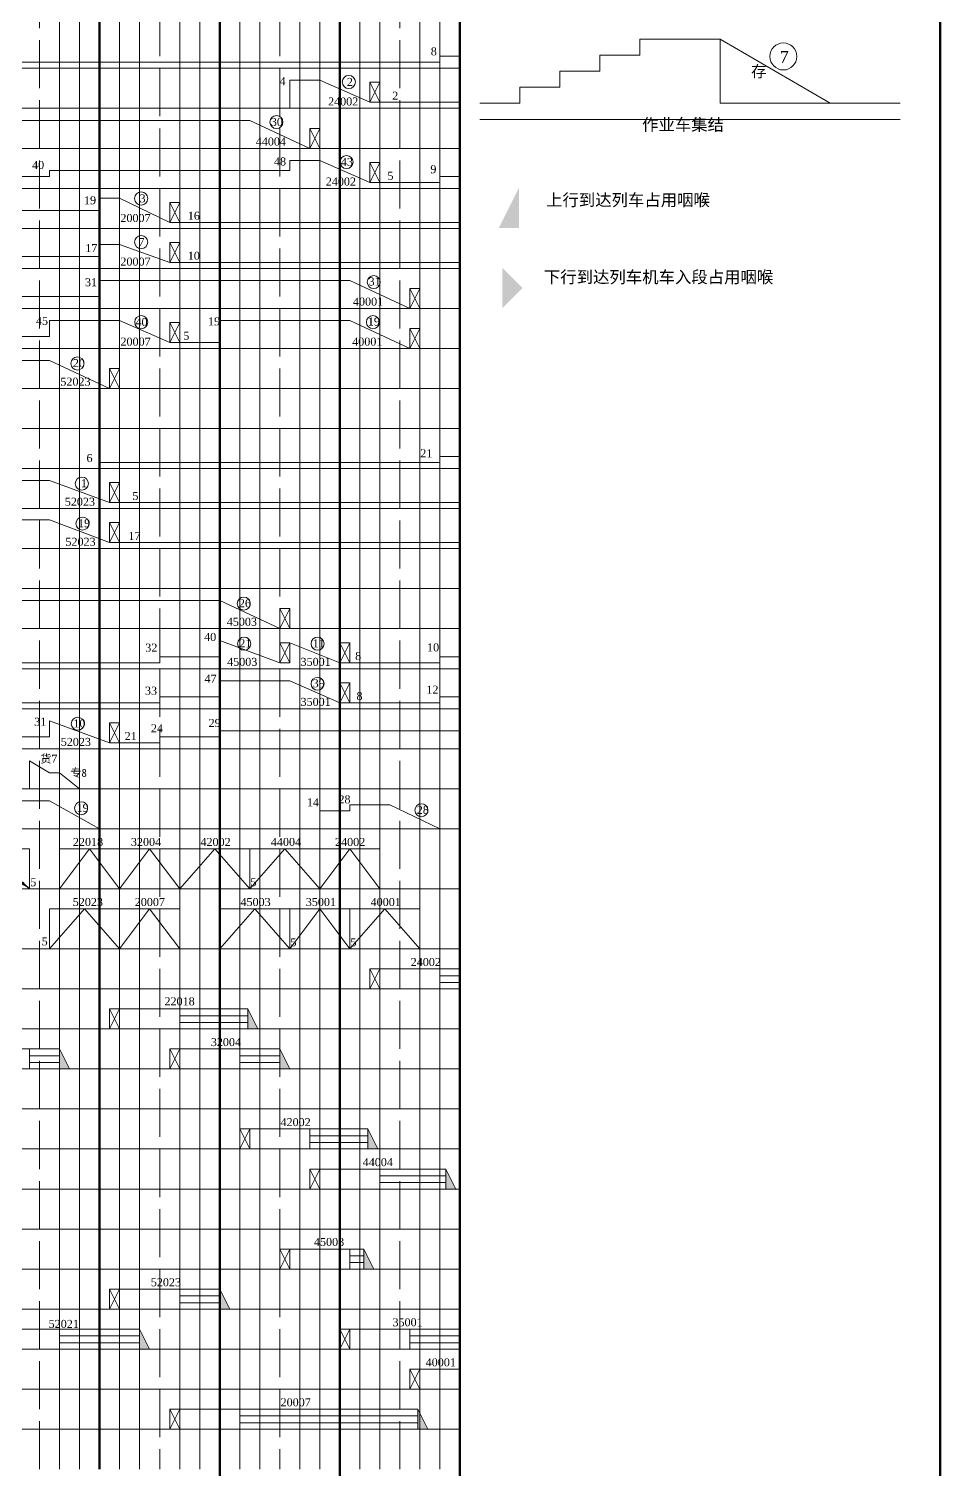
# Model space of a CAD drawing. Header units: millimetres. Extents: x 115 to 1075, y -349 to 784.
# Drawn here: x 847.3 to 1075, y 66 to 425.9 of the extents above; entities that cross this region are included whole.
import ezdxf

# ---------------------------------------------------------------- set-up
doc = ezdxf.new("R2010")
doc.units = ezdxf.units.MM
doc.linetypes.add('ACAD_ISO02W100', pattern=[15, 12, -3])
doc.layers.get('0').update_dxf_attribs({"color": 3, "lineweight": 120})
for name, color, linetype, lineweight in [('十分格1', 3, 'Continuous', 20), ('十分格2', 3, 'ACAD_ISO02W100', 20), ('小时格1', 3, 'Continuous', 100), ('小时格2', 3, 'Continuous', 80), ('站界线', 3, 'Continuous', 20)]:
    doc.layers.add(name, color=color, linetype=linetype, lineweight=lineweight)
doc.layers.add('文字', color=3, linetype='Continuous')
doc.dimstyles.new('ISO-25', dxfattribs={"dimtxt": 2.5, "dimasz": 2.5, "dimexe": 1.25, "dimexo": 0.625, "dimtad": 1, "dimdsep": 46, "dimtxsty": 'Standard', "dimcen": 2.5, "dimadec": 0, "dimazin": 0, "dimtfac": 1, "dimtmove": 0, "dimatfit": 3, "dimfxl": 1, "dimarcsym": 0})

msp = doc.modelspace()

# ---------------------------------------------------------------- hatches: boundary and pattern name
at = {"layer": '十分格2', "linetype": 'ByBlock'}
for points in [[(969.74, 376.11), (969.74, 386.11), (964.74, 376.11)], [(965.64, 366.1), (970.64, 361.1), (965.64, 356.1), (965.64, 361.1)], [(902, 176), (904.5, 176), (902, 181)], [(857.5, 166), (855, 171), (855, 166)], [(912.5, 166), (910, 171), (910, 166)], [(934.5, 146), (932, 151), (932, 146)], [(954, 136), (951.5, 141), (951.5, 136)], [(933.5, 116), (931, 121), (931, 116)], [(897.5, 106), (895, 111), (895, 106)], [(875, 96), (877.5, 96), (875, 101)], [(947, 76), (944.5, 81), (944.5, 76)]]:
    msp.add_hatch(color=0, dxfattribs=at).paths.add_polyline_path(points)

# ---------------------------------------------------------------- linework, layer by layer
msp.add_line((1075, 41), (1075, 686))
at = {"layer": '十分格1'}
for p, q in [((855, 686), (855, 66)), ((860, 66), (860, 686)), ((870, 66), (870, 686)), ((875, 686), (875, 66)), ((885, 66), (885, 686)), ((890, 686), (890, 66)), ((900, 686), (900, 66)), ((905, 66), (905, 686)), ((915, 686), (915, 66)), ((920, 66), (920, 686)), ((930, 66), (930, 686)), ((935, 686), (935, 66)), ((945, 66), (945, 686)), ((950, 686), (950, 66))]:
    msp.add_line(p, q, dxfattribs=at)
at = {"layer": '十分格2'}
for p, q in [((850, 66), (850, 686)), ((880, 686), (880, 66)), ((910, 686), (910, 66)), ((940, 66), (940, 686))]:
    msp.add_line(p, q, dxfattribs=at)
at = {"layer": '十分格2', "color": 0, "linetype": 'ByBlock'}
for p, q in [((1000, 423.25), (1020, 423.25)), ((1000, 419.25), (1000, 423.25)), ((1020, 423.25), (1047.5, 407.25)), ((1020, 407.25), (1020, 423.25)), ((760, 417.5), (950, 417.5)), ((950, 417.5), (950, 419)), ((950, 419), (955, 419)), ((990, 419.25), (1000, 419.25)), ((990, 415.25), (990, 419.25)), ((135, 416), (955, 416)), ((980, 415.25), (990, 415.25)), ((980, 411.25), (980, 415.25)), ((912.5, 406), (912.5, 413)), ((912.5, 413), (920, 413)), ((920, 413), (932.5, 407.5)), ((935, 412.5), (932.5, 412.5)), ((932.5, 412.5), (932.5, 407.5)), ((932.5, 412.5), (935, 407.5)), ((935, 412.5), (932.5, 407.5)), ((935, 407.5), (935, 412.5)), ((970, 411.25), (980, 411.25)), ((970, 407.25), (970, 411.25)), ((932.5, 407.5), (935, 407.5)), ((935, 407.5), (955, 407.5)), ((960, 407.25), (970, 407.25)), ((1047.5, 407.25), (1020, 407.25)), ((1047.5, 407.25), (1065, 407.25)), ((135, 406), (955, 406)), ((1065, 403.25), (960, 403.25)), ((805, 403), (900, 403)), ((900, 403), (902.5, 403)), ((902.5, 403), (917.5, 396)), ((920, 401), (917.5, 401)), ((917.5, 401), (917.5, 396)), ((917.5, 401), (920, 396)), ((920, 401), (917.5, 396)), ((920, 396), (920, 401)), ((135, 396), (955, 396)), ((917.5, 396), (920, 396)), ((912.5, 390.5), (912.5, 393)), ((912.5, 393), (920, 393)), ((920, 393), (932.5, 387.5)), ((935, 392.5), (932.5, 392.5)), ((932.5, 392.5), (932.5, 387.5)), ((932.5, 392.5), (935, 387.5)), ((935, 392.5), (932.5, 387.5)), ((935, 387.5), (935, 392.5)), ((817.5, 389), (852.5, 389)), ((852.5, 389), (852.5, 390.5)), ((852.5, 390.5), (912.5, 390.5)), ((950, 387.5), (950, 389)), ((950, 389), (955, 389)), ((135, 386), (955, 386)), ((932.5, 387.5), (935, 387.5)), ((935, 387.5), (950, 387.5)), ((865, 380.5), (865, 383.55)), ((865, 383.55), (870, 383.55)), ((870, 383.55), (882.5, 377.5)), ((885, 382.5), (882.5, 382.5)), ((882.5, 382.5), (882.5, 377.5)), ((882.5, 382.5), (885, 377.5)), ((885, 382.5), (882.5, 377.5)), ((885, 377.5), (885, 382.5)), ((708, 380.5), (865, 380.5)), ((135, 376), (955, 376)), ((882.5, 377.5), (885, 377.5)), ((885, 377.5), (955, 377.5)), ((865, 369), (865, 372)), ((865, 372), (870, 372)), ((870, 372), (882.5, 367.5)), ((885, 372.5), (882.5, 372.5)), ((882.5, 372.5), (882.5, 367.5)), ((882.5, 372.5), (885, 367.5)), ((885, 372.5), (882.5, 367.5)), ((885, 367.5), (885, 372.5)), ((708, 369), (865, 369)), ((882.5, 367.5), (885, 367.5)), ((885, 367.5), (955, 367.5)), ((135, 366), (955, 366)), ((865, 362), (865, 363)), ((865, 363), (925, 363)), ((865, 360.5), (865, 362)), ((865, 359), (865, 360.5)), ((925, 363), (927.5, 363)), ((927.5, 363), (942.5, 356)), ((945, 361), (942.5, 361)), ((942.5, 361), (942.5, 356)), ((942.5, 361), (945, 356)), ((945, 361), (942.5, 356)), ((945, 356), (945, 361)), ((765, 359), (865, 359)), ((135, 356), (955, 356)), ((852.5, 349), (852.5, 353)), ((852.5, 353), (870, 353)), ((870, 353), (882.5, 347.5)), ((895, 347.5), (895, 353)), ((895, 353), (927.5, 353)), ((927.5, 353), (942.5, 346)), ((942.5, 356), (945, 356)), ((885, 352.5), (882.5, 352.5)), ((882.5, 352.5), (882.5, 347.5)), ((882.5, 352.5), (885, 347.5)), ((885, 352.5), (882.5, 347.5)), ((885, 347.5), (885, 352.5)), ((945, 351), (942.5, 351)), ((942.5, 351), (942.5, 346)), ((942.5, 351), (945, 346)), ((945, 351), (942.5, 346)), ((945, 346), (945, 351)), ((135, 346), (955, 346)), ((775, 349), (852.5, 349)), ((885, 347.5), (882.5, 347.5)), ((882.5, 346), (885, 346)), ((885, 347.5), (895, 347.5)), ((942.5, 346), (945, 346)), ((775, 343), (852.5, 343)), ((852.5, 343), (867.5, 336)), ((870, 341), (867.5, 341)), ((867.5, 341), (867.5, 336)), ((867.5, 341), (870, 336)), ((870, 341), (867.5, 336)), ((870, 336), (870, 341)), ((235, 336), (955, 336)), ((135, 326), (955, 326)), ((865, 316), (865, 317.5)), ((865, 317.5), (950, 317.5)), ((950, 317.5), (950, 319)), ((950, 319), (955, 319)), ((135, 316), (955, 316)), ((732.5, 313), (850, 313)), ((850, 313), (852.5, 313)), ((852.5, 313), (867.5, 307.5)), ((870, 312.5), (867.5, 312.5)), ((867.5, 312.5), (867.5, 307.5)), ((867.5, 312.5), (870, 307.5)), ((870, 312.5), (867.5, 307.5)), ((870, 307.5), (870, 312.5)), ((135, 306), (955, 306)), ((867.5, 307.5), (870, 307.5)), ((870, 307.5), (955, 307.5)), ((835, 303.15), (852.5, 303.15)), ((852.5, 303.15), (867.5, 297.5)), ((870, 302.5), (867.5, 302.5)), ((867.5, 302.5), (867.5, 297.5)), ((867.5, 302.5), (870, 297.5)), ((870, 302.5), (867.5, 297.5)), ((870, 297.5), (870, 302.5)), ((135, 296), (955, 296)), ((867.5, 297.5), (870, 297.5)), ((870, 297.5), (955, 297.5)), ((135, 286), (955, 286)), ((765, 283), (895, 283)), ((895, 283), (910, 276)), ((912.5, 281), (910, 281)), ((910, 281), (910, 276)), ((910, 281), (912.5, 276)), ((912.5, 281), (910, 276)), ((912.5, 276), (912.5, 281)), ((135, 276), (955, 276)), ((910, 276), (912.5, 276)), ((895, 269), (895, 273)), ((895, 273), (910, 267.5)), ((912.5, 272.5), (910, 272.5)), ((910, 272.5), (910, 267.5)), ((910, 272.5), (912.5, 267.5)), ((912.5, 272.5), (910, 267.5)), ((912.5, 267.5), (912.5, 272.5)), ((912.5, 272.5), (925, 267.5)), ((925, 267.5), (925, 272.5)), ((925, 272.5), (927.5, 272.5)), ((925, 272.5), (927.5, 267.5)), ((927.5, 272.5), (925, 267.5)), ((927.5, 272.5), (927.5, 267.5)), ((805, 267.5), (880, 267.5)), ((880, 267.5), (880, 269)), ((880, 269), (895, 269)), ((910, 267.5), (912.5, 267.5)), ((927.5, 267.5), (925, 267.5)), ((927.5, 267.5), (950, 267.5)), ((950, 267.5), (950, 269)), ((950, 269), (955, 269)), ((235, 266), (955, 266)), ((895, 259), (895, 263)), ((895, 263), (912.5, 263)), ((912.5, 263), (925, 257.5)), ((925, 257.5), (925, 262.5)), ((925, 262.5), (927.5, 262.5)), ((925, 262.5), (927.5, 257.5)), ((927.5, 262.5), (925, 257.5)), ((927.5, 262.5), (927.5, 257.5)), ((135, 256), (955, 256)), ((835, 257.5), (880, 257.5)), ((880, 257.5), (880, 259)), ((880, 259), (895, 259)), ((927.5, 257.5), (925, 257.5)), ((927.5, 257.5), (950, 257.5)), ((950, 257.5), (950, 259)), ((950, 259), (955, 259)), ((852.5, 249), (852.5, 253)), ((852.5, 253), (867.5, 247.5)), ((870, 252.5), (867.5, 252.5)), ((867.5, 252.5), (867.5, 247.5)), ((867.5, 252.5), (870, 247.5)), ((870, 252.5), (867.5, 247.5)), ((870, 247.5), (870, 252.5)), ((835, 249), (850, 249)), ((850, 249), (852.5, 249)), ((880, 247.5), (880, 249)), ((880, 249), (895, 249)), ((895, 249), (895, 250.5)), ((895, 250.5), (955, 250.5)), ((145, 246), (955, 246)), ((867.5, 247.5), (870, 247.5)), ((870, 247.5), (880, 247.5)), ((847.5, 236), (847.5, 243)), ((847.5, 243), (852.5, 240)), ((852.5, 240), (855, 240)), ((855, 240), (860, 236)), ((115, 236), (955, 236)), ((820, 233), (852.5, 233)), ((852.5, 233), (865, 226)), ((920, 229), (920, 230.5)), ((920, 230.5), (925, 230.5)), ((925, 230.5), (927.5, 230.5)), ((927.5, 230.5), (927.5, 232)), ((927.5, 232), (935, 232)), ((935, 232), (937.5, 232)), ((937.5, 232), (950, 226)), ((920, 229), (920, 226)), ((235, 226), (955, 226)), ((835, 221), (847.5, 221)), ((847.5, 221), (847.5, 211)), ((855, 211), (855, 221)), ((855, 221), (870, 221)), ((855, 211), (862.5, 221)), ((862.5, 221), (870, 211)), ((870, 221), (870, 211)), ((870, 221), (885, 221)), ((870, 211), (877.5, 221)), ((877.5, 221), (885, 211)), ((885, 221), (885, 211)), ((885, 221), (902.5, 221)), ((885, 211), (893.75, 221)), ((893.75, 221), (902.5, 211)), ((902.5, 221), (902.5, 211)), ((902.5, 221), (920, 221)), ((902.5, 211), (911.25, 221)), ((911.25, 221), (920, 211)), ((920, 221), (920, 211)), ((920, 221), (935, 221)), ((920, 211), (927.5, 221)), ((927.5, 221), (935, 211)), ((935, 221), (935, 211)), ((115, 211), (955, 211)), ((852.5, 196), (852.5, 206)), ((852.5, 206), (870, 206)), ((852.5, 196), (861.25, 206)), ((861.25, 206), (870, 196)), ((870, 206), (870, 196)), ((870, 206), (885, 206)), ((870, 196), (877.5, 206)), ((877.5, 206), (885, 196)), ((885, 206), (885, 196)), ((895, 196), (895, 206)), ((895, 206), (912.5, 206)), ((895, 196), (903.75, 206)), ((903.75, 206), (912.5, 196)), ((912.5, 206), (912.5, 196)), ((912.5, 206), (927.5, 206)), ((912.5, 196), (920, 206)), ((920, 206), (927.5, 196)), ((927.5, 206), (927.5, 196)), ((927.5, 206), (945, 206)), ((927.5, 196), (936.25, 206)), ((936.25, 206), (945, 196)), ((945, 206), (945, 196)), ((115, 196), (955, 196)), ((935, 191), (932.5, 191)), ((932.5, 191), (932.5, 186)), ((932.5, 191), (935, 186)), ((935, 191), (932.5, 186)), ((935, 186), (935, 191)), ((935, 191), (950, 191)), ((950, 191), (950, 186)), ((950, 191), (955, 191)), ((950, 187.6), (950, 189.3)), ((950, 189.3), (955, 189.3)), ((950, 186), (950, 187.6)), ((950, 187.6), (955, 187.6)), ((135, 186), (955, 186)), ((870, 181), (867.5, 181)), ((867.5, 181), (867.5, 176)), ((867.5, 181), (870, 176)), ((870, 181), (867.5, 176)), ((870, 176), (870, 181)), ((870, 181), (885, 181)), ((885, 181), (885, 176)), ((885, 181), (900, 181)), ((900, 181), (902, 181)), ((902, 181), (902, 176)), ((904.5, 176), (902, 181)), ((885, 177.6), (885, 179.3)), ((885, 179.3), (902, 179.3)), ((885, 176), (885, 177.6)), ((885, 177.6), (902, 177.6)), ((135, 176), (955, 176)), ((902, 176), (904.5, 176)), ((832.5, 171), (847.5, 171)), ((847.5, 171), (847.5, 166)), ((847.5, 171), (855, 171)), ((847.5, 167.6), (847.5, 169.3)), ((847.5, 169.3), (855, 169.3)), ((855, 171), (855, 166)), ((857.5, 166), (855, 171)), ((885, 171), (882.5, 171)), ((882.5, 171), (882.5, 166)), ((882.5, 171), (885, 166)), ((885, 171), (882.5, 166)), ((885, 166), (885, 171)), ((885, 171), (900, 171)), ((900, 171), (900, 166)), ((900, 171), (910, 171)), ((900, 167.6), (900, 169.3)), ((900, 169.3), (910, 169.3)), ((910, 171), (910, 166)), ((912.5, 166), (910, 171)), ((135, 166), (955, 166)), ((847.5, 166), (847.5, 167.6)), ((847.5, 167.6), (855, 167.6)), ((855, 166), (857.5, 166)), ((900, 166), (900, 167.6)), ((900, 167.6), (910, 167.6)), ((910, 166), (912.5, 166)), ((135, 156), (955, 156)), ((902.5, 151), (900, 151)), ((900, 151), (900, 146)), ((900, 151), (902.5, 146)), ((902.5, 151), (900, 146)), ((902.5, 146), (902.5, 151)), ((902.5, 151), (917.5, 151)), ((917.5, 151), (917.5, 146)), ((917.5, 151), (930, 151)), ((917.5, 147.6), (917.5, 149.3)), ((917.5, 149.3), (932, 149.3)), ((917.5, 146), (917.5, 147.6)), ((917.5, 147.6), (932, 147.6)), ((930, 151), (932, 151)), ((932, 151), (932, 146)), ((934.5, 146), (932, 151)), ((135, 146), (955, 146)), ((900, 146), (902.5, 146)), ((932, 146), (934.5, 146)), ((920, 141), (917.5, 141)), ((917.5, 141), (917.5, 136)), ((917.5, 141), (920, 136)), ((920, 141), (917.5, 136)), ((920, 136), (920, 141)), ((920, 141), (935, 141)), ((935, 141), (935, 136)), ((935, 141), (950, 141)), ((950, 141), (951.5, 141)), ((951.5, 141), (951.5, 136)), ((954, 136), (951.5, 141)), ((935, 137.6), (935, 139.3)), ((935, 139.3), (951.5, 139.3)), ((935, 136), (935, 137.6)), ((935, 136), (935, 137.6)), ((935, 137.6), (951.5, 137.6)), ((135, 136), (955, 136)), ((917.5, 136), (920, 136)), ((951.5, 136), (954, 136)), ((135, 126), (955, 126)), ((912.5, 121), (910, 121)), ((910, 121), (910, 116)), ((910, 121), (912.5, 116)), ((912.5, 121), (910, 116)), ((912.5, 116), (912.5, 121)), ((912.5, 121), (927.5, 121)), ((927.5, 121), (927.5, 116)), ((927.5, 121), (930, 121)), ((927.5, 117.6), (927.5, 119.3)), ((927.5, 119.3), (931, 119.3)), ((930, 121), (931, 121)), ((931, 121), (931, 116)), ((933.5, 116), (931, 121)), ((135, 116), (955, 116)), ((955, 116), (772.5, 116)), ((910, 116), (912.5, 116)), ((927.5, 116), (927.5, 117.6)), ((927.5, 117.6), (931, 117.6)), ((931, 116), (933.5, 116)), ((870, 111), (867.5, 111)), ((867.5, 111), (867.5, 106)), ((867.5, 111), (870, 106)), ((870, 111), (867.5, 106)), ((870, 106), (870, 111)), ((870, 111), (885, 111)), ((885, 111), (885, 106)), ((885, 111), (895, 111)), ((885, 107.6), (885, 109.3)), ((885, 109.3), (895, 109.3)), ((895, 111), (895, 106)), ((897.5, 106), (895, 111)), ((135, 106), (955, 106)), ((885, 106), (885, 107.6)), ((885, 107.6), (895, 107.6)), ((895, 106), (897.5, 106)), ((840, 101), (855, 101)), ((855, 101), (855, 96)), ((855, 101), (875, 101)), ((875, 101), (875, 96)), ((877.5, 96), (875, 101)), ((927.5, 101), (925, 101)), ((925, 101), (925, 96)), ((925, 101), (927.5, 96)), ((927.5, 101), (925, 96)), ((927.5, 96), (927.5, 101)), ((927.5, 101), (942.5, 101)), ((942.5, 101), (942.5, 96)), ((942.5, 101), (955, 101)), ((855, 97.6), (855, 99.3)), ((855, 99.3), (875, 99.3)), ((855, 96), (855, 97.6)), ((855, 97.6), (875, 97.6)), ((942.5, 97.6), (942.5, 99.3)), ((942.5, 99.3), (955, 99.3)), ((942.5, 96), (942.5, 97.6)), ((942.5, 97.6), (955, 97.6)), ((135, 96), (955, 96)), ((875, 96), (877.5, 96)), ((925, 96), (927.5, 96)), ((945, 91), (942.5, 91)), ((942.5, 91), (942.5, 86)), ((942.5, 91), (945, 86)), ((945, 91), (942.5, 86)), ((945, 86), (945, 91)), ((945, 91), (955, 91)), ((135, 86), (955, 86)), ((885, 81), (882.5, 81)), ((882.5, 81), (882.5, 76)), ((882.5, 81), (885, 76)), ((885, 81), (882.5, 76)), ((885, 76), (885, 81)), ((885, 81), (900, 81)), ((900, 81), (900, 76)), ((900, 81), (940, 81)), ((900, 77.6), (900, 79.3)), ((900, 79.3), (944.5, 79.3)), ((940, 81), (944.5, 81)), ((944.5, 81), (944.5, 76)), ((947, 76), (944.5, 81)), ((135, 76), (955, 76)), ((900, 76), (900, 77.6)), ((900, 77.6), (944.5, 77.6)), ((944.5, 76), (947, 76))]:
    msp.add_line(p, q, dxfattribs=at)
for centre, radius in [((1035.82, 418.96), 3.37), ((927.26, 412.58), 1.63), ((909.18, 402.58), 1.63), ((926.68, 392.58), 1.63), ((875.38, 383.47), 1.63), ((875.38, 372.58), 1.63), ((933.47, 362.58), 1.63), ((875.4, 352.58), 1.63), ((933.29, 352.58), 1.63), ((859.45, 342.25), 1.63), ((860.56, 312.25), 1.63), ((860.71, 302.25), 1.63), ((901.02, 282.25), 1.63), ((901.11, 272.25), 1.63), ((919.45, 272.25), 1.63), ((919.45, 262.25), 1.63), ((859.54, 252.25), 1.63), ((860.38, 231.13), 1.63), ((945.38, 230.63), 1.63)]:
    msp.add_circle(centre, radius, dxfattribs=at)
at = {"layer": '小时格1'}
for p, q in [((955, 686), (955, 66)), ((955, 66), (955, 686)), ((955, 69.44), (955, -319))]:
    msp.add_line(p, q, dxfattribs=at)
at = {"layer": '小时格2'}
for p, q in [((865, 686), (865, 66)), ((865, 686), (865, 66)), ((895, 66), (895, 686)), ((925, 686), (925, -319)), ((895, 66), (895, -319))]:
    msp.add_line(p, q, dxfattribs=at)
at = {"layer": '站界线'}
for p, q in [((1075, 41), (1075, 686)), ((955, 368), (955, 335)), ((955, 299.44), (955, 263.44)), ((955, 227.44), (955, 191.44)), ((955, 66), (955, 29.44))]:
    msp.add_line(p, q, dxfattribs=at)

# ---------------------------------------------------------------- texts
at = {"layer": '文字', "attachment_point": 1}
for s, insert, char_height, width in [('\\pt14;{\\fTimes New Roman|b0|i0|c0|p18;\\C0;8}', (947.73, 421.23), 2, 1.9356), ('\\pt21;{\\fTimes New Roman|b0|i0|c0|p18;\\C0;7}', (1034.9, 420.33), 3, 3.9294), ('\\pt42;{\\fSimSun|b0|i0|c134|p54;\\H0.4783x;\\C0;存}', (1027.74, 416.68), 6, 10.3362), ('\\pt14;{\\fTimes New Roman|b0|i0|c0|p18;\\C0;4}', (909.93, 413.78), 2, 1.9356), ('\\pt14;{\\fTimes New Roman|b0|i0|c0|p18;\\C0;2}', (926.76, 413.6), 2, 3.9294), ('\\pt14;{\\fTimes New Roman|b0|i0|c0|p18;\\C0;24002}', (922.07, 408.71), 2, 10.9003), ('\\pt14;{\\fTimes New Roman|b0|i0|c0|p18;\\C0;2}', (938.1, 410.15), 2, 1.9356), ('\\pt14;{\\fTimes New Roman|b0|i0|c0|p18;\\C0;30}', (907.77, 403.6), 2, 3.9294), ('\\pt12,42;{\\fSimSun|b0|i0|c134|p54;\\H0.5x;\\C0;作业车集结}', (1000.53, 403.43), 6, 37.1407), ('\\pt14;{\\fTimes New Roman|b0|i0|c0|p18;\\C0;44004}', (904, 398.71), 2, 10.9003), ('\\pt14;{\\fTimes New Roman|b0|i0|c0|p18;\\C0;40}', (848.12, 392.85), 2, 4.7289), ('\\pt14;{\\fTimes New Roman|b0|i0|c0|p18;\\C0;48}', (908.56, 393.72), 2, 4.7289), ('\\pt14;{\\fTimes New Roman|b0|i0|c0|p18;\\C0;43}', (925.27, 393.6), 2, 3.9294), ('\\pt14;{\\fTimes New Roman|b0|i0|c0|p18;\\C0;24002}', (921.5, 388.71), 2, 10.9003), ('\\pt14;{\\fTimes New Roman|b0|i0|c0|p18;\\C0;5}', (936.91, 390.15), 2, 1.9356), ('\\pt14;{\\fTimes New Roman|b0|i0|c0|p18;\\C0;9}', (947.63, 391.78), 2, 1.9356), ('\\pt12,42;{\\fSimSun|b0|i0|c134|p54;\\H0.5x;\\C0;上行到达列车占用咽喉}', (976.54, 384.61), 6, 55.9714), ('\\pt14;{\\fTimes New Roman|b0|i0|c0|p18;\\C0;19}', (861.09, 384.03), 2, 4.7289), ('\\pt14;{\\fTimes New Roman|b0|i0|c0|p18;\\C0;3}', (874.96, 384.5), 2, 3.9294), ('\\pt14;{\\fTimes New Roman|b0|i0|c0|p18;\\C0;20007}', (870.19, 379.6), 2, 10.9003), ('\\pt14;{\\fTimes New Roman|b0|i0|c0|p18;\\C0;16}', (887.03, 380.17), 2, 4.7289), ('\\pt14;{\\fTimes New Roman|b0|i0|c0|p18;\\C0;17}', (861.41, 372.07), 2, 4.7289), ('\\pt14;{\\fTimes New Roman|b0|i0|c0|p18;\\C0;7}', (874.69, 373.6), 2, 3.9294), ('\\pt14;{\\fTimes New Roman|b0|i0|c0|p18;\\C0;20007}', (870.19, 368.71), 2, 10.9003), ('\\pt14;{\\fTimes New Roman|b0|i0|c0|p18;\\C0;10}', (887.03, 370.17), 2, 4.7289), ('\\pt14;{\\fTimes New Roman|b0|i0|c0|p18;\\C0;31}', (861.34, 363.56), 2, 4.7289), ('\\pt14;{\\fTimes New Roman|b0|i0|c0|p18;\\C0;31}', (932.19, 363.74), 2, 3.9294), ('\\pt12,42;{\\fSimSun|b0|i0|c134|p54;\\H0.5x;\\C0;下行到达列车机车入段占用咽喉}', (976, 365.35), 6, 60.6), ('\\pt14;{\\fTimes New Roman|b0|i0|c0|p18;\\C0;40001}', (928.29, 358.71), 2, 10.9003), ('\\pt14;{\\fTimes New Roman|b0|i0|c0|p18;\\C0;45}', (849.09, 353.89), 2, 4.7289), ('\\pt14;{\\fTimes New Roman|b0|i0|c0|p18;\\C0;40}', (873.96, 353.6), 2, 3.9294), ('\\pt14;{\\fTimes New Roman|b0|i0|c0|p18;\\C0;19}', (892.09, 353.79), 2, 4.7289), ('\\pt14;{\\fTimes New Roman|b0|i0|c0|p18;\\C0;19}', (932, 353.74), 2, 3.9294), ('\\pt14;{\\fTimes New Roman|b0|i0|c0|p18;\\C0;5}', (885.9, 350.17), 2, 4.7289), ('\\pt14;{\\fTimes New Roman|b0|i0|c0|p18;\\C0;20007}', (870.21, 348.71), 2, 10.9003), ('\\pt14;{\\fTimes New Roman|b0|i0|c0|p18;\\C0;40001}', (928.1, 348.71), 2, 10.9003), ('\\pt14;{\\fTimes New Roman|b0|i0|c0|p18;\\C0;20}', (858.3, 343.35), 2, 3.9294), ('\\pt14;{\\fTimes New Roman|b0|i0|c0|p18;\\C0;52023}', (855.19, 338.71), 2, 10.9003), ('\\pt14;{\\fTimes New Roman|b0|i0|c0|p18;\\C0;21}', (945.11, 320.82), 2, 4.7289), ('\\pt14;{\\fTimes New Roman|b0|i0|c0|p18;\\C0;6}', (861.73, 319.62), 2, 4.7289), ('\\pt14;{\\fTimes New Roman|b0|i0|c0|p18;\\C0;1}', (860.32, 313.35), 2, 3.9294), ('\\pt14;{\\fTimes New Roman|b0|i0|c0|p18;\\C0;5}', (873.19, 310.15), 2, 4.7289), ('\\pt14;{\\fTimes New Roman|b0|i0|c0|p18;\\C0;52023}', (856.3, 308.71), 2, 10.9003), ('\\pt14;{\\fTimes New Roman|b0|i0|c0|p18;\\C0;19}', (859.61, 303.35), 2, 3.9294), ('\\pt14;{\\fTimes New Roman|b0|i0|c0|p18;\\C0;52023}', (856.45, 298.71), 2, 10.9003), ('\\pt14;{\\fTimes New Roman|b0|i0|c0|p18;\\C0;17}', (872.2, 300.17), 2, 4.7289), ('\\pt14;{\\fTimes New Roman|b0|i0|c0|p18;\\C0;26}', (899.79, 283.35), 2, 3.9294), ('\\pt14;{\\fTimes New Roman|b0|i0|c0|p18;\\C0;45003}', (896.76, 278.71), 2, 10.9003), ('\\pt14;{\\fTimes New Roman|b0|i0|c0|p18;\\C0;40}', (891.11, 274.94), 2, 4.7289), ('\\pt14;{\\fTimes New Roman|b0|i0|c0|p18;\\C0;32}', (876.41, 272.25), 2, 4.7289), ('\\pt14;{\\fTimes New Roman|b0|i0|c0|p18;\\C0;21}', (899.88, 273.35), 2, 3.9294), ('\\pt14;{\\fTimes New Roman|b0|i0|c0|p18;\\C0;11}', (918.23, 273.35), 2, 3.9294), ('\\pt14;{\\fTimes New Roman|b0|i0|c0|p18;\\C0;8}', (928.84, 270.17), 2, 4.7289), ('\\pt14;{\\fTimes New Roman|b0|i0|c0|p18;\\C0;10}', (946.8, 272.34), 2, 4.7289), ('\\pt14;{\\fTimes New Roman|b0|i0|c0|p18;\\C0;45003}', (896.85, 268.71), 2, 10.9003), ('\\pt14;{\\fTimes New Roman|b0|i0|c0|p18;\\C0;35001}', (915.19, 268.71), 2, 10.9003), ('\\pt14;{\\fTimes New Roman|b0|i0|c0|p18;\\C0;47}', (891.19, 264.5), 2, 4.7289), ('\\pt14;{\\fTimes New Roman|b0|i0|c0|p18;\\C0;39}', (918.23, 263.35), 2, 3.9294), ('\\pt14;{\\fTimes New Roman|b0|i0|c0|p18;\\C0;33}', (876.33, 261.51), 2, 4.7289), ('\\pt14;{\\fTimes New Roman|b0|i0|c0|p18;\\C0;8}', (929.17, 260.17), 2, 4.7289), ('\\pt14;{\\fTimes New Roman|b0|i0|c0|p18;\\C0;12}', (946.63, 261.76), 2, 4.7289), ('\\pt14;{\\fTimes New Roman|b0|i0|c0|p18;\\C0;35001}', (915.19, 258.71), 2, 10.9003), ('\\pt14;{\\fTimes New Roman|b0|i0|c0|p18;\\C0;31}', (848.65, 253.75), 2, 4.7289), ('\\pt14;{\\fTimes New Roman|b0|i0|c0|p18;\\C0;10}', (858.44, 253.35), 2, 3.9294), ('\\pt14;{\\fTimes New Roman|b0|i0|c0|p18;\\C0;24}', (877.81, 252.1), 2, 4.7289), ('\\pt14;{\\fTimes New Roman|b0|i0|c0|p18;\\C0;29}', (892.23, 253.44), 2, 4.7289), ('\\pt14;{\\fTimes New Roman|b0|i0|c0|p18;\\C0;52023}', (855.29, 248.71), 2, 10.9003), ('\\pt14;{\\fTimes New Roman|b0|i0|c0|p18;\\C0;21}', (871.25, 250.17), 2, 4.7289), ('\\pt14;{\\fSimSun|b0|i0|c134|p2;\\C0;货\\fTimes New Roman|b0|i0|c0|p18;7}', (850.2, 244.49), 2, 7.2089), ('\\pt14;{\\fSimSun|b0|i0|c134|p2;\\C0;专8}', (857.73, 240.99), 2, 6.5517), ('\\pt14;{\\fTimes New Roman|b0|i0|c0|p18;\\C0;28}', (924.66, 234.36), 2, 4.7289), ('\\pt14;{\\fTimes New Roman|b0|i0|c0|p18;\\C0;19}', (859.23, 232.23), 2, 3.9294), ('\\pt14;{\\fTimes New Roman|b0|i0|c0|p18;\\C0;14}', (916.78, 233.62), 2, 4.7289), ('\\pt14;{\\fTimes New Roman|b0|i0|c0|p18;\\C0;28}', (944.23, 231.73), 2, 3.9294), ('\\pt14;{\\fTimes New Roman|b0|i0|c0|p18;\\C0;22018}', (858.32, 223.71), 2, 10.9003), ('\\pt14;{\\fTimes New Roman|b0|i0|c0|p18;\\C0;32004}', (872.81, 223.71), 2, 10.9003), ('\\pt14;{\\fTimes New Roman|b0|i0|c0|p18;\\C0;42002}', (890.19, 223.71), 2, 10.9003), ('\\pt14;{\\fTimes New Roman|b0|i0|c0|p18;\\C0;44004}', (907.78, 223.71), 2, 10.9003), ('\\pt14;{\\fTimes New Roman|b0|i0|c0|p18;\\C0;24002}', (923.81, 223.71), 2, 10.9003), ('\\pt14;{\\fTimes New Roman|b0|i0|c0|p18;\\C0;5}', (847.67, 213.65), 2, 1.9356), ('\\pt14;{\\fTimes New Roman|b0|i0|c0|p18;\\C0;5}', (902.67, 213.65), 2, 1.9356), ('\\pt14;{\\fTimes New Roman|b0|i0|c0|p18;\\C0;52023}', (858.28, 208.71), 2, 10.9003), ('\\pt14;{\\fTimes New Roman|b0|i0|c0|p18;\\C0;20007}', (873.78, 208.71), 2, 10.9003), ('\\pt14;{\\fTimes New Roman|b0|i0|c0|p18;\\C0;45003}', (900.19, 208.71), 2, 10.9003), ('\\pt14;{\\fTimes New Roman|b0|i0|c0|p18;\\C0;35001}', (916.51, 208.71), 2, 10.9003), ('\\pt14;{\\fTimes New Roman|b0|i0|c0|p18;\\C0;40001}', (932.7, 208.71), 2, 10.9003), ('\\pt14;{\\fTimes New Roman|b0|i0|c0|p18;\\C0;5}', (850.52, 198.88), 2, 1.9356), ('\\pt14;{\\fTimes New Roman|b0|i0|c0|p18;\\C0;5}', (912.67, 198.65), 2, 1.9356), ('\\pt14;{\\fTimes New Roman|b0|i0|c0|p18;\\C0;5}', (927.67, 198.65), 2, 1.9356), ('\\pt14;{\\fTimes New Roman|b0|i0|c0|p18;\\C0;24002}', (942.71, 193.71), 2, 10.9003), ('\\pt14;{\\fTimes New Roman|b0|i0|c0|p18;\\C0;22018}', (881.2, 183.9), 2, 10.9003), ('\\pt14;{\\fTimes New Roman|b0|i0|c0|p18;\\C0;32004}', (892.77, 173.71), 2, 10.9003), ('\\pt14;{\\fTimes New Roman|b0|i0|c0|p18;\\C0;42002}', (910.19, 153.71), 2, 10.9003), ('\\pt14;{\\fTimes New Roman|b0|i0|c0|p18;\\C0;44004}', (930.72, 143.71), 2, 10.9003), ('\\pt14;{\\fTimes New Roman|b0|i0|c0|p18;\\C0;45003}', (918.54, 123.78), 2, 10.9003), ('\\pt14;{\\fTimes New Roman|b0|i0|c0|p18;\\C0;52023}', (877.79, 113.71), 2, 10.9003), ('\\pt14;{\\fTimes New Roman|b0|i0|c0|p18;\\C0;52021}', (852.26, 103.3), 2, 10.9003), ('\\pt14;{\\fTimes New Roman|b0|i0|c0|p18;\\C0;35001}', (938.16, 103.71), 2, 10.9003), ('\\pt14;{\\fTimes New Roman|b0|i0|c0|p18;\\C0;40001}', (946.45, 93.71), 2, 10.9003), ('\\pt14;{\\fTimes New Roman|b0|i0|c0|p18;\\C0;20007}', (910.21, 83.71), 2, 10.9003)]:
    msp.add_mtext(s, dxfattribs=dict(at, insert=insert, char_height=char_height, width=width))

# ---------------------------------------------------------------- leaders
at = {"layer": '十分格2', "color": 0, "linetype": 'ByBlock'}
msp.add_leader([(847.5, 211), (835, 221)], dimstyle='ISO-25', override={"dimgap": 0.625, "dimtad": 0, "dimdec": 4, "dimtdec": 4, "dimfrac": 2}, dxfattribs=at)

doc.saveas('drawing.dxf')
